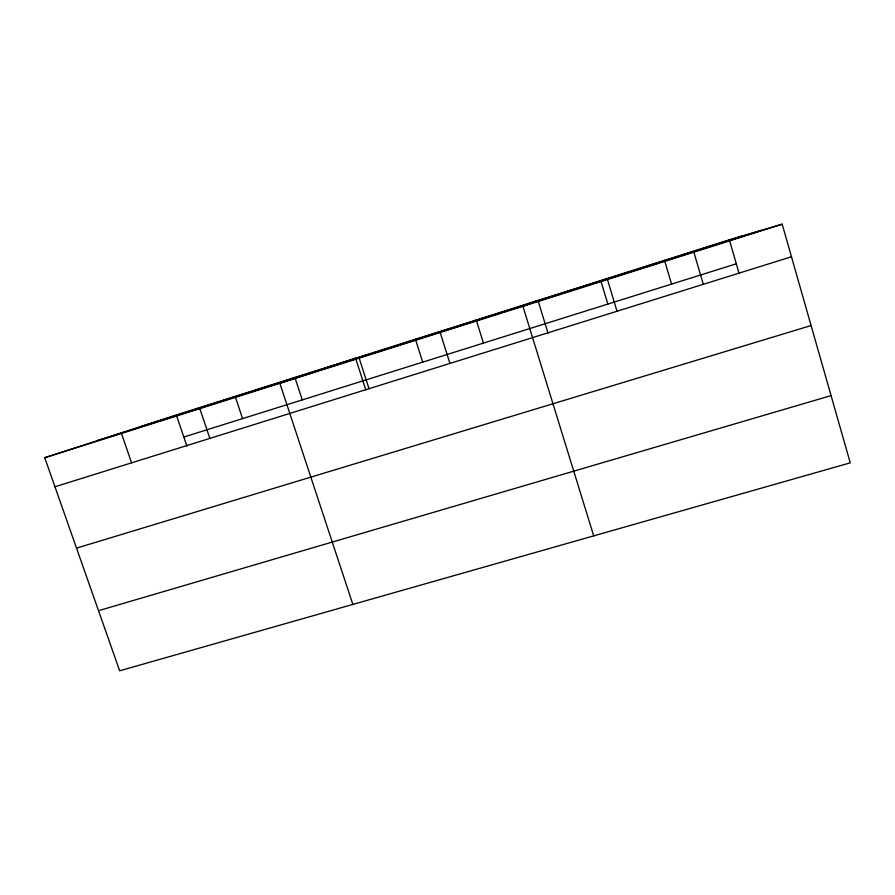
<?xml version="1.0" encoding="UTF-8"?>
<svg xmlns="http://www.w3.org/2000/svg" width="895" height="895" viewBox="0 0 895 895"><rect width="100%" height="100%" fill="white"/><g stroke="black" fill="none" stroke-linecap="round" stroke-linejoin="round"><path stroke-width="1.34" d="M44.75 457.725L176.349 415.023L729.358 239.815L782.185 224.197L850.25 462.849L119.661 670.803L44.75 457.725L782.185 224.197M140.683 426.602L743.421 235.665M96.716 440.866L761.018 230.451M183.822 437.04L736.305 263.801M54.964 486.768L791.482 256.775M76.534 548.132L811.094 325.545M98.528 610.692L831.075 395.612M121.474 433.437L131.599 462.838M176.349 415.023L186.898 446.102M199.82 408.623L209.866 438.405M235.15 396.395L242.579 418.614M352.854 604.427L279.844 383.284L355.583 358.235L365.842 389.951M294.891 377.466L302.264 399.897M359.175 358.157L369.031 388.698M415.437 339.272L422.708 362.139M440.183 332.504L449.939 363.426M476.241 320.018L483.445 343.087M593.698 535.87L522.926 306.303L538.007 300.44L548.008 333.074M607.47 279.52L617.013 311.259M600.758 280.56L607.85 304.087M664.537 260.356L671.563 284.107M693.871 252.166L703.291 284.308M729.358 239.815L739.013 273.154"/></g></svg>
